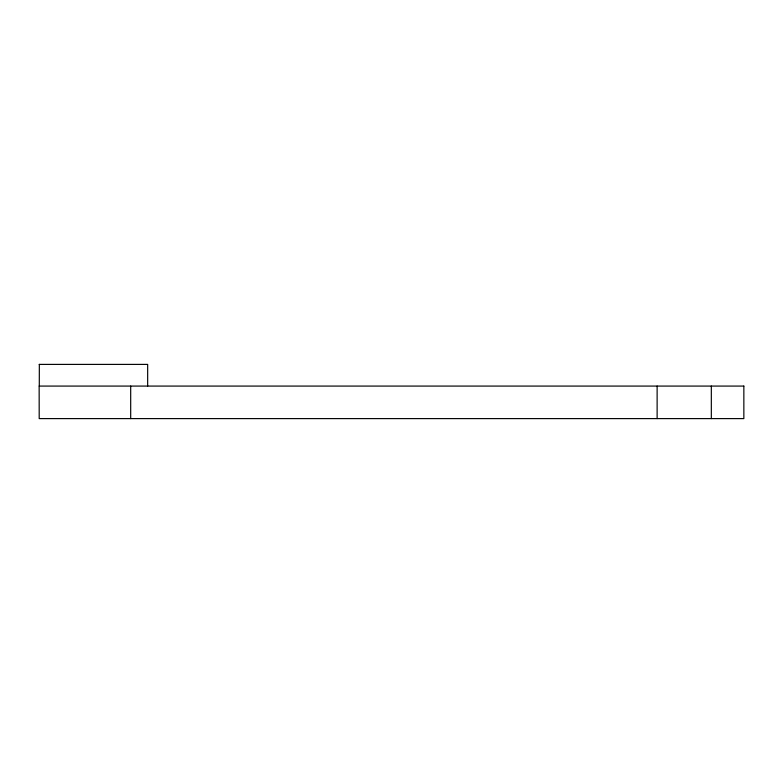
<?xml version="1.0" encoding="UTF-8"?>
<svg xmlns="http://www.w3.org/2000/svg" width="783" height="783" viewBox="0 0 783 783"><rect width="100%" height="100%" fill="white"/><g stroke="black" fill="none" stroke-linecap="round" stroke-linejoin="round"><path stroke-width="1.17" d="M39.199 364.398L147.664 364.398L147.664 386.078M711.326 386.078L711.326 418.602M657.123 386.078L657.123 418.602M130.692 386.078L130.692 418.602M39.336 364.398L39.287 386.078M743.85 386.078L39.15 386.078L39.199 418.602L743.85 418.602L743.85 386.078"/></g></svg>
